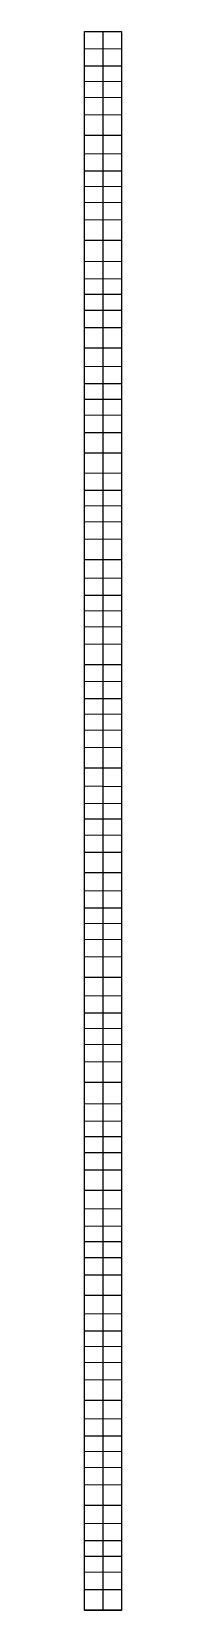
# Model space of a CAD drawing. Header units: millimetres. Extents: x -184 to 3387, y -15 to 1316.
# Drawn here: x -184.02 to -183.64, y 127.11 to 143.48 of the extents above; entities that cross this region are included whole.
import ezdxf

# ---------------------------------------------------------------- set-up
doc = ezdxf.new("R2010")
doc.units = ezdxf.units.MM
doc.layers.add('Charola', color=3, linetype='Continuous')

msp = doc.modelspace()

# ---------------------------------------------------------------- linework, layer by layer
at = {"layer": 'Charola', "color": 3, "ltscale": 0.3}
for p, q in [((-183.83236, 143.47981, -0.724), (-183.83236, 127.11306, -0.724)), ((-183.6422, 143.2977, -0.724), (-184.02252, 143.30163, -0.724)), ((-183.6422, 143.12093, -0.724), (-184.02252, 143.12224, -0.724)), ((-183.6422, 142.95987, -0.724), (-184.02252, 142.96118, -0.724)), ((-183.6422, 142.79358, -0.724), (-184.02252, 142.7962, -0.724)), ((-183.6422, 142.61419, -0.724), (-184.02252, 142.6155, -0.724)), ((-183.64437, 142.40338, -0.724), (-184.02252, 142.40338, -0.724)), ((-183.6422, 142.20963, -0.724), (-184.02252, 142.21356, -0.724)), ((-183.6422, 142.20963, -0.724), (-184.02252, 142.21356, -0.724)), ((-183.6422, 142.20963, -0.724), (-184.02252, 142.21356, -0.724)), ((-183.6422, 142.03286, -0.724), (-184.02252, 142.03417, -0.724)), ((-183.6422, 142.03286, -0.724), (-184.02252, 142.03417, -0.724)), ((-183.6422, 142.03286, -0.724), (-184.02252, 142.03417, -0.724)), ((-183.6422, 141.87181, -0.724), (-184.02252, 141.87311, -0.724)), ((-183.6422, 141.87181, -0.724), (-184.02252, 141.87311, -0.724)), ((-183.6422, 141.87181, -0.724), (-184.02252, 141.87311, -0.724)), ((-183.6422, 141.70551, -0.724), (-184.02252, 141.70813, -0.724)), ((-183.6422, 141.70551, -0.724), (-184.02252, 141.70813, -0.724)), ((-183.6422, 141.70551, -0.724), (-184.02252, 141.70813, -0.724)), ((-183.6422, 141.52613, -0.724), (-184.02252, 141.52743, -0.724)), ((-183.6422, 141.52613, -0.724), (-184.02252, 141.52743, -0.724)), ((-183.6422, 141.52613, -0.724), (-184.02252, 141.52743, -0.724)), ((-183.64437, 141.31531, -0.724), (-184.02252, 141.31531, -0.724)), ((-183.64437, 141.31531, -0.724), (-184.02252, 141.31531, -0.724)), ((-183.64437, 141.31531, -0.724), (-184.02252, 141.31531, -0.724)), ((-183.6423, 141.09135, -0.724), (-184.02262, 141.09528, -0.724)), ((-183.6423, 140.91458, -0.724), (-184.02262, 140.91589, -0.724)), ((-183.6423, 140.75353, -0.724), (-184.02262, 140.75483, -0.724)), ((-183.6423, 140.58723, -0.724), (-184.02262, 140.58985, -0.724)), ((-183.6423, 140.40785, -0.724), (-184.02262, 140.40915, -0.724)), ((-183.64446, 140.19703, -0.724), (-184.02262, 140.19703, -0.724)), ((-183.6423, 140.00328, -0.724), (-184.02262, 140.00721, -0.724)), ((-183.6423, 139.82651, -0.724), (-184.02262, 139.82782, -0.724)), ((-183.6423, 139.66546, -0.724), (-184.02262, 139.66677, -0.724)), ((-183.6423, 139.49916, -0.724), (-184.02262, 139.50178, -0.724)), ((-183.6423, 139.31978, -0.724), (-184.02262, 139.32109, -0.724)), ((-183.64446, 139.10896, -0.724), (-184.02262, 139.10896, -0.724)), ((-183.64241, 138.89852, -0.724), (-184.02273, 138.90245, -0.724)), ((-183.64241, 138.72175, -0.724), (-184.02273, 138.72306, -0.724)), ((-183.64241, 138.56069, -0.724), (-184.02273, 138.562, -0.724)), ((-183.64241, 138.3944, -0.724), (-184.02273, 138.39702, -0.724)), ((-183.64241, 138.21501, -0.724), (-184.02273, 138.21632, -0.724)), ((-183.64457, 138.0042, -0.724), (-184.02273, 138.0042, -0.724)), ((-183.64241, 137.81045, -0.724), (-184.02273, 137.81438, -0.724)), ((-183.64241, 137.63368, -0.724), (-184.02273, 137.63499, -0.724)), ((-183.64241, 137.47263, -0.724), (-184.02273, 137.47393, -0.724)), ((-183.64241, 137.30633, -0.724), (-184.02273, 137.30895, -0.724)), ((-183.64241, 137.12695, -0.724), (-184.02273, 137.12825, -0.724)), ((-183.64457, 136.91613, -0.724), (-184.02273, 136.91613, -0.724)), ((-183.64235, 136.73997, -0.724), (-184.02267, 136.7439, -0.724)), ((-183.64235, 136.5632, -0.724), (-184.02267, 136.56451, -0.724)), ((-183.64235, 136.40215, -0.724), (-184.02267, 136.40345, -0.724)), ((-183.64235, 136.23585, -0.724), (-184.02267, 136.23847, -0.724)), ((-183.64235, 136.05647, -0.724), (-184.02267, 136.05777, -0.724)), ((-183.64452, 135.84565, -0.724), (-184.02267, 135.84565, -0.724)), ((-183.64235, 135.6519, -0.724), (-184.02267, 135.65583, -0.724)), ((-183.64235, 135.47513, -0.724), (-184.02267, 135.47644, -0.724)), ((-183.64235, 135.31408, -0.724), (-184.02267, 135.31539, -0.724)), ((-183.64235, 135.14778, -0.724), (-184.02267, 135.1504, -0.724)), ((-183.64235, 134.9684, -0.724), (-184.02267, 134.96971, -0.724)), ((-183.64452, 134.75758, -0.724), (-184.02267, 134.75758, -0.724)), ((-183.64235, 134.56946, -0.724), (-184.02267, 134.57338, -0.724)), ((-183.64235, 134.39268, -0.724), (-184.02267, 134.394, -0.724)), ((-183.64235, 134.23163, -0.724), (-184.02267, 134.23294, -0.724)), ((-183.64235, 134.06534, -0.724), (-184.02267, 134.06795, -0.724)), ((-183.64235, 133.88595, -0.724), (-184.02267, 133.88726, -0.724)), ((-183.64452, 133.67514, -0.724), (-184.02267, 133.67514, -0.724)), ((-183.64235, 133.48139, -0.724), (-184.02267, 133.48531, -0.724)), ((-183.64235, 133.30462, -0.724), (-184.02267, 133.30593, -0.724)), ((-183.64235, 133.14356, -0.724), (-184.02267, 133.14487, -0.724)), ((-183.64235, 132.97727, -0.724), (-184.02267, 132.97989, -0.724)), ((-183.64235, 132.79788, -0.724), (-184.02267, 132.79919, -0.724)), ((-183.64452, 132.58707, -0.724), (-184.02267, 132.58707, -0.724)), ((-183.64224, 132.3594, -0.724), (-184.02256, 132.36332, -0.724)), ((-183.64224, 132.18263, -0.724), (-184.02256, 132.18394, -0.724)), ((-183.64224, 132.02157, -0.724), (-184.02256, 132.02288, -0.724)), ((-183.64224, 131.85528, -0.724), (-184.02256, 131.8579, -0.724)), ((-183.64224, 131.67589, -0.724), (-184.02256, 131.6772, -0.724)), ((-183.64441, 131.46508, -0.724), (-184.02256, 131.46508, -0.724)), ((-183.64224, 131.27133, -0.724), (-184.02256, 131.27526, -0.724)), ((-183.64224, 131.09456, -0.724), (-184.02256, 131.09587, -0.724)), ((-183.64224, 130.9335, -0.724), (-184.02256, 130.93481, -0.724)), ((-183.64224, 130.76721, -0.724), (-184.02256, 130.76983, -0.724)), ((-183.64224, 130.58782, -0.724), (-184.02256, 130.58913, -0.724)), ((-183.64441, 130.37701, -0.724), (-184.02256, 130.37701, -0.724)), ((-183.64214, 130.18451, -0.724), (-184.02247, 130.18844, -0.724)), ((-183.64214, 130.00774, -0.724), (-184.02247, 130.00906, -0.724)), ((-183.64214, 129.84669, -0.724), (-184.02247, 129.848, -0.724)), ((-183.64214, 129.6804, -0.724), (-184.02247, 129.68301, -0.724)), ((-183.64214, 129.50101, -0.724), (-184.02247, 129.50232, -0.724)), ((-183.64431, 129.2902, -0.724), (-184.02247, 129.2902, -0.724)), ((-183.64214, 129.09645, -0.724), (-184.02247, 129.10037, -0.724)), ((-183.64214, 128.91968, -0.724), (-184.02247, 128.92099, -0.724)), ((-183.64214, 128.75862, -0.724), (-184.02247, 128.75993, -0.724)), ((-183.64214, 128.59233, -0.724), (-184.02247, 128.59495, -0.724)), ((-183.64214, 128.41294, -0.724), (-184.02247, 128.41425, -0.724)), ((-183.64431, 128.20213, -0.724), (-184.02247, 128.20213, -0.724)), ((-183.64191, 128.00952, -0.724), (-184.02223, 128.01345, -0.724)), ((-183.64191, 127.83275, -0.724), (-184.02223, 127.83407, -0.724)), ((-183.64191, 127.6717, -0.724), (-184.02223, 127.67301, -0.724)), ((-183.64191, 127.5054, -0.724), (-184.02223, 127.50802, -0.724)), ((-183.64191, 127.32602, -0.724), (-184.02223, 127.32733, -0.724)), ((-183.64408, 127.1152, -0.724), (-184.02223, 127.1152, -0.724))]:
    msp.add_line(p, q, dxfattribs=at)
at = {"layer": 'Charola', "color": 3, "ltscale": 0.3, "elevation": -0.724}
msp.add_lwpolyline([(-183.6422, 143.47981), (-183.6422, 127.11306), (-184.02252, 127.11306), (-184.02252, 143.47981)], close=True, dxfattribs=at)

doc.saveas('drawing.dxf')
